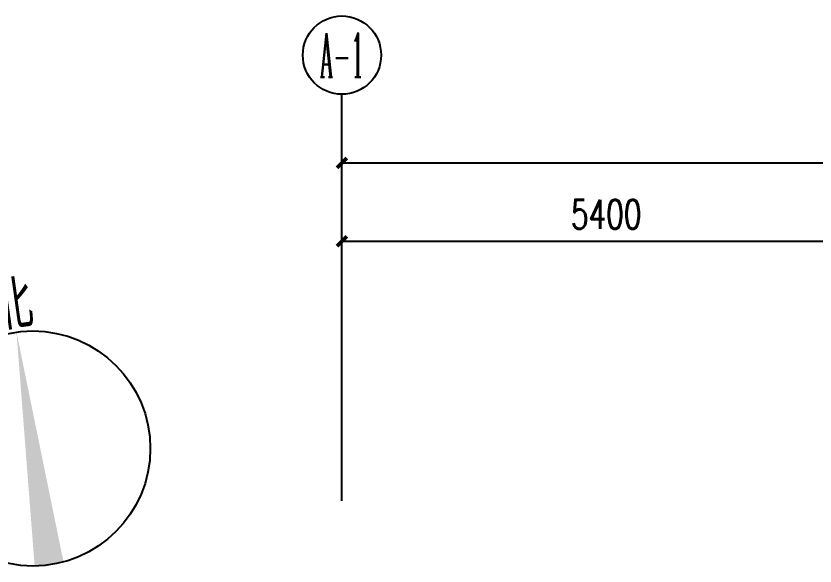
# Model space of a CAD drawing. Extents: x 13680 to 1640314, y -473492 to 65390.
# Drawn here: x 1343678 to 1351842, y -384713 to -379096 of the extents above; entities that cross this region are included whole.
import ezdxf
from ezdxf.enums import TextEntityAlignment as Align

# ---------------------------------------------------------------- set-up
doc = ezdxf.new("R2010")
doc.units = 0
doc.header["$LTSCALE"] = 1000
doc.header["$MEASUREMENT"] = 0
for name, color, linetype in [('AXIS', 1, 'Continuous'), ('AXIS_TEXT', 7, 'Continuous'), ('WALL', 255, 'Continuous')]:
    doc.layers.add(name, color=color, linetype=linetype)
doc.styles.add('_HZTXT', font='txt.shx', dxfattribs={"width": 0.8, "bigfont": 'HZTXT.shx'})
doc.styles.add('_TCH_AXIS', font='COMPLEX', dxfattribs={"bigfont": 'GBCBIG'})
doc.styles.add('_TCH_DIM_T3', font='SIMPLEX', dxfattribs={"width": 0.705882, "bigfont": 'GBCBIG'})
doc.dimstyles.new('_TCH_ARCH&&100', dxfattribs={"dimtxt": 297.5, "dimasz": 100, "dimexe": 250, "dimexo": 300, "dimgap": 126.25, "dimtad": 1, "dimdec": 0, "dimzin": 0, "dimdsep": 46, "dimtxsty": '_TCH_DIM_T3', "dimblk": 'ARCHTICK', "dimcen": 0.09, "dimclrt": 7, "dimazin": 2, "dimtfac": 1, "dimtdec": 0, "dimtix": 1, "dimtmove": 2, "dimatfit": 3, "dimfxl": 1, "dimtolj": 1, "dimtzin": 0, "dimarcsym": 0})

# ---------------------------------------------------------------- blocks, each defined once
blk = doc.blocks.new('_ArchTick')
at = {"color": 0, "linetype": 'ByBlock', "const_width": 0.4}
blk.add_lwpolyline([(-0.5, -0.5), (0.5, 0.5)], dxfattribs=at)
blk = doc.blocks.new('*D406')
at = {"layer": 'AXIS', "color": 0, "lineweight": -2, "transparency": 16777216}
for p, q in [((1359177.3, -400289), (1359177.3, -398395.3)), ((1364577.3, -400289), (1364577.3, -398395.3)), ((1359177.3, -398645.3), (1364577.3, -398645.3))]:
    blk.add_line(p, q, dxfattribs=at)
at = {"layer": 'Defpoints', "color": 0, "transparency": 16777216}
for p in [(1364577.3, -398645.3), (1359177.3, -400589), (1364577.3, -400589)]:
    blk.add_point(p, dxfattribs=at)
at = {"layer": 'AXIS', "color": 0, "lineweight": -2, "transparency": 16777216, "xscale": 100, "yscale": 100, "zscale": 100, "rotation": 180}
blk.add_blockref('_ArchTick', (1359177.3, -398645.3), dxfattribs=at)
at = {"layer": 'AXIS', "color": 0, "lineweight": -2, "transparency": 16777216, "xscale": 100, "yscale": 100, "zscale": 100}
blk.add_blockref('_ArchTick', (1364577.3, -398645.3), dxfattribs=at)
at = {"layer": 'AXIS', "color": 7, "transparency": 16777216, "insert": (1361877.3, -398370.3), "char_height": 297.5, "attachment_point": 5, "style": '_TCH_DIM_T3'}
blk.add_mtext('\\A1;5400', dxfattribs=at)
blk = doc.blocks.new('*D408')
at = {"layer": 'AXIS', "color": 0, "lineweight": -2, "transparency": 16777216}
for p, q in [((1359177.3, -400484.6), (1359177.3, -397595.3)), ((1372377.3, -400484.6), (1372377.3, -397595.3)), ((1359177.3, -397845.3), (1372377.3, -397845.3))]:
    blk.add_line(p, q, dxfattribs=at)
at = {"layer": 'Defpoints', "color": 0, "transparency": 16777216}
for p in [(1372377.3, -397845.3), (1359177.3, -400784.6), (1372377.3, -400784.6)]:
    blk.add_point(p, dxfattribs=at)
at = {"layer": 'AXIS', "color": 0, "lineweight": -2, "transparency": 16777216, "xscale": 100, "yscale": 100, "zscale": 100, "rotation": 180}
blk.add_blockref('_ArchTick', (1359177.3, -397845.3), dxfattribs=at)
at = {"layer": 'AXIS', "color": 0, "lineweight": -2, "transparency": 16777216, "xscale": 100, "yscale": 100, "zscale": 100}
blk.add_blockref('_ArchTick', (1372377.3, -397845.3), dxfattribs=at)
at = {"layer": 'AXIS', "color": 7, "transparency": 16777216, "insert": (1365777.3, -397570.3), "char_height": 297.5, "attachment_point": 5, "style": '_TCH_DIM_T3'}
blk.add_mtext('\\A1;13200', dxfattribs=at)
blk = doc.blocks.new('3FX')
at = {"layer": 'AXIS'}
blk.add_line((1359177.3, -401295.1), (1359177.3, -397145.3), dxfattribs=at)
for centre, radius in [((1359177.3, -396745.3), 400), ((1356018.9, -400761.9), 1200)]:
    blk.add_circle(centre, radius, dxfattribs=at)
at = {"layer": 'AXIS', "color": 8}
blk.add_solid([(1356037.2, -401961.8), (1356332, -401920.4), (1355851.9, -399573.6)], dxfattribs=at)
at = {"layer": 'AXIS_TEXT', "style": '_TCH_AXIS', "width": 0.375}
blk.add_text('A-1', height=452.55, dxfattribs=at).set_placement((1358951, -396971.6), (1359403.6, -396971.6), align=Align.FIT)
at = {"layer": 'WALL', "color": 2, "style": '_HZTXT', "width": 0.8, "flags": 8}
blk.add_attdef('北', text='', height=500, rotation=8, dxfattribs=at).set_placement((1355810.2, -399276.5), align=Align.MIDDLE)
at = {"layer": 'AXIS'}
for p1, p2, distance, picture, middle in [((1359177.3, -400784.6), (1372377.3, -400784.6), 2939.3, '*D408', (1365777.3, -397570.3)), ((1359177.3, -400589), (1364577.3, -400589), 1943.6, '*D406', (1361877.3, -398370.3))]:
    dim = blk.add_aligned_dim(p1=p1, p2=p2, distance=distance, dimstyle='_TCH_ARCH&&100', dxfattribs=at)
    dim.commit()
    dim.dimension.update_dxf_attribs({"geometry": picture, "text_midpoint": middle})

msp = doc.modelspace()

# ---------------------------------------------------------------- block references
ref = msp.add_blockref('3FX', (-12168.458, 17249.31))
ref.add_attrib('北', '北', dxfattribs={"layer": 'WALL', "color": 2, "height": 500, "rotation": 8, "style": '_HZTXT', "width": 0.8}).set_placement((1343641.696, -382027.218), align=Align.MIDDLE)

doc.saveas('drawing.dxf')
